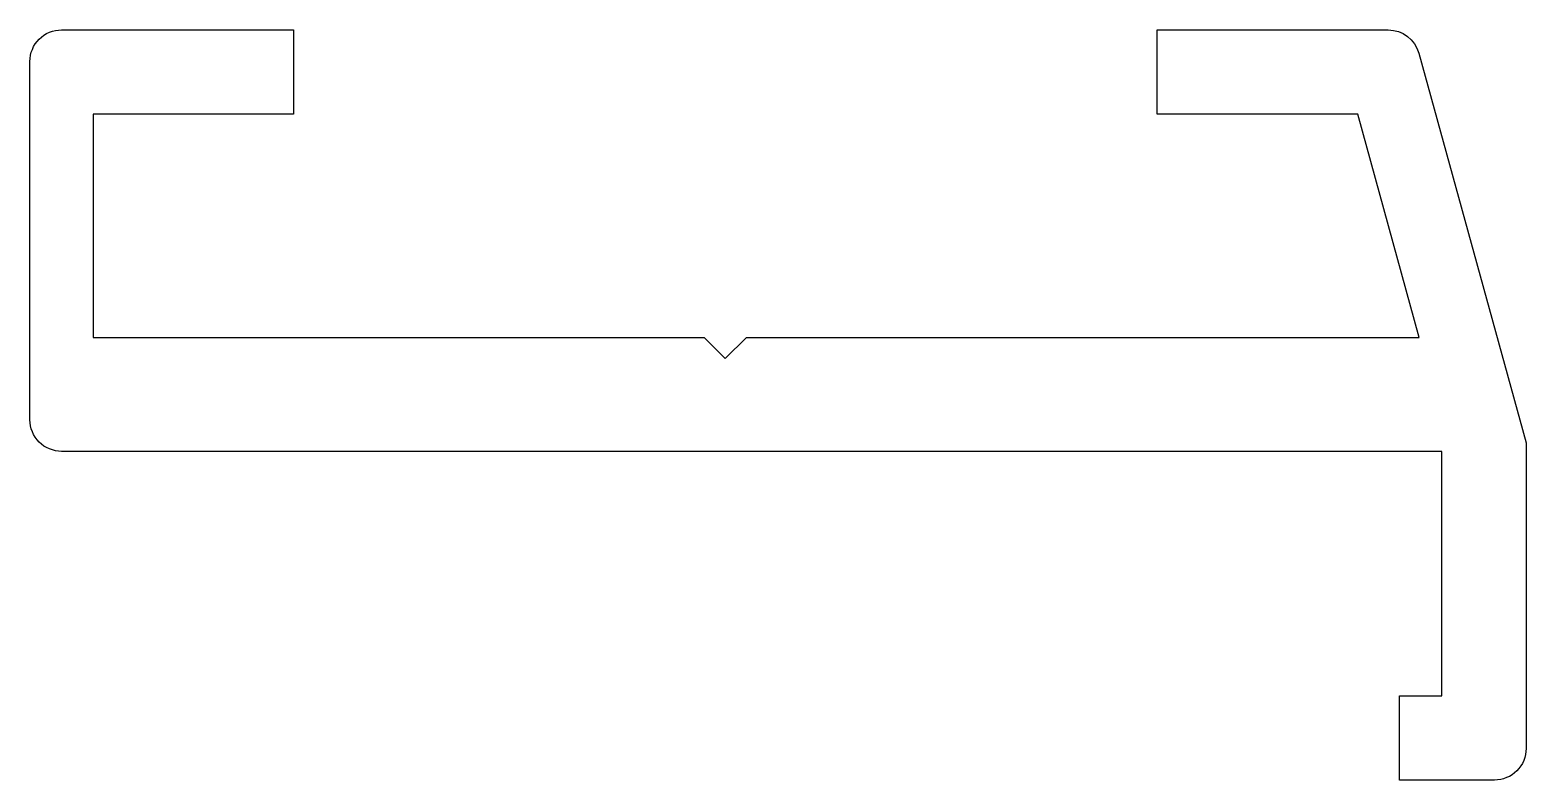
# Model space of a CAD drawing. Extents: x 134.5 to 170, y 204.7 to 222.5.
import ezdxf

# ---------------------------------------------------------------- set-up
doc = ezdxf.new("R2010")
doc.units = 0
doc.header["$LTSCALE"] = 15
doc.layers.add('ANA', color=220, linetype='CONTINUOUS')

msp = doc.modelspace()

# ---------------------------------------------------------------- linework, layer by layer
at = {"layer": 'ANA', "color": 0}
msp.add_lwpolyline([(140.788, 220.526), (136.038, 220.526), (136.038, 215.226), (150.538, 215.226), (151.038, 214.726), (151.538, 215.226), (167.503, 215.226), (166.043, 220.526), (161.288, 220.526), (161.288, 222.526), (166.767, 222.526, -0.337492), (167.49, 221.975), (170.038, 212.726), (170.038, 205.476, -0.414214), (169.288, 204.726), (167.038, 204.726), (167.038, 206.726), (168.038, 206.726), (168.038, 212.526), (135.288, 212.526, -0.414214), (134.538, 213.276), (134.538, 221.776, -0.414214), (135.288, 222.526), (140.788, 222.526)], format="xyb", close=True, dxfattribs=at)

doc.saveas('drawing.dxf')
